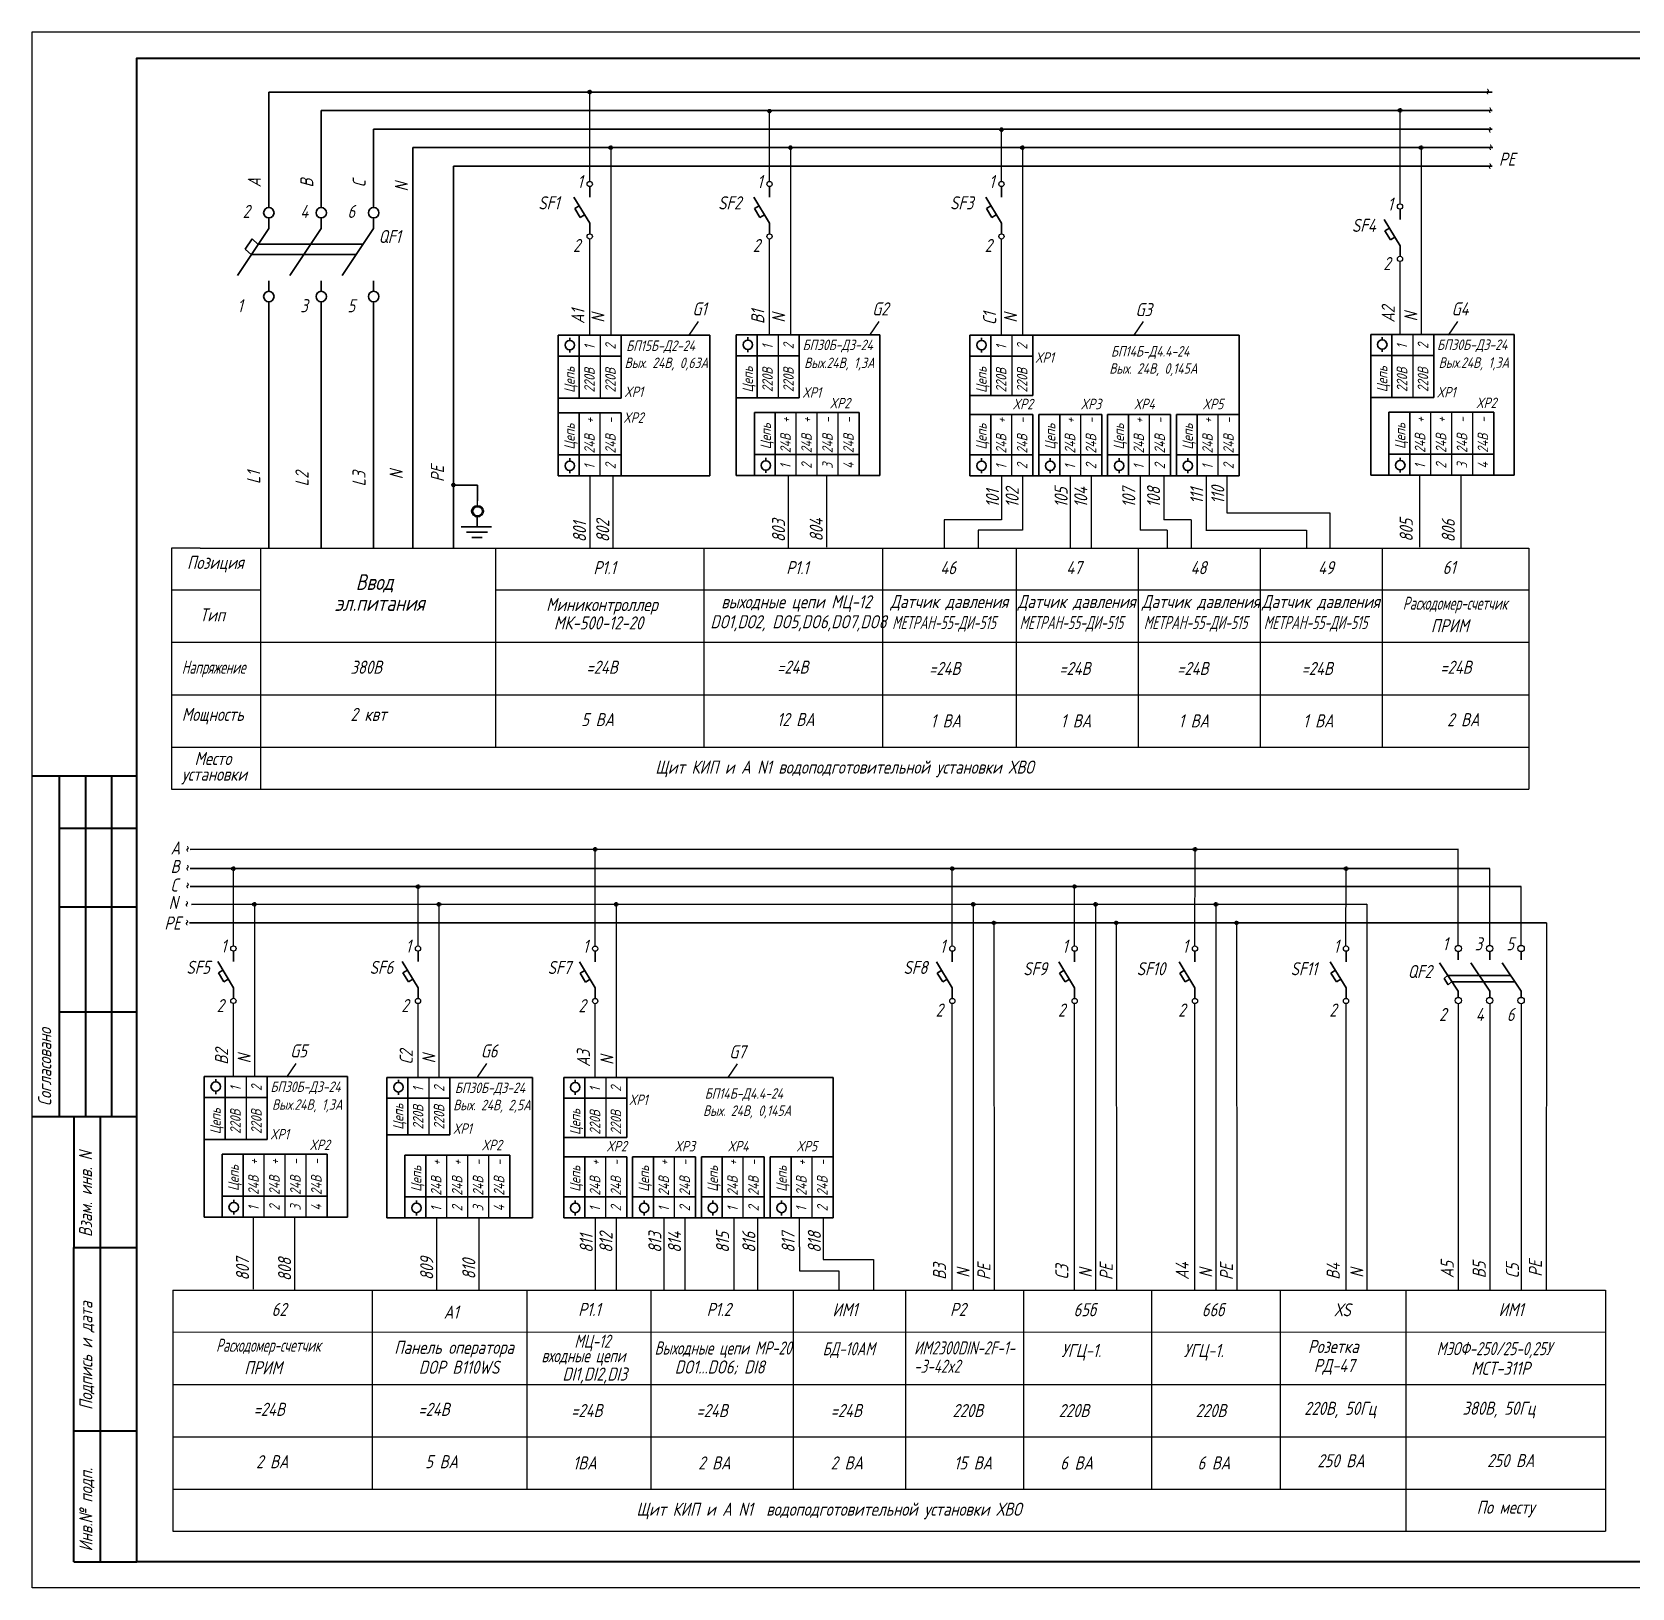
# Model space of a CAD drawing. Header units: millimetres. Extents: x 0 to 505, y 0 to 297.
# Drawn here: x 0 to 305.2, y 0 to 297 of the extents above; entities that cross this region are included whole.
import ezdxf

# ---------------------------------------------------------------- set-up
doc = ezdxf.new("R2010")
doc.units = ezdxf.units.MM
doc.layers.add('MAIN', color=7, linetype='Continuous', lineweight=50)
doc.styles.add('GOST тип А', font='GOST_A.TTF', dxfattribs={"oblique": 15})
doc.styles.get("Standard").update_dxf_attribs({"font": 'GOST_A.TTF', "oblique": 15, "height": 2.5})

msp = doc.modelspace()

# ---------------------------------------------------------------- linework, layer by layer
for p, q in [((0, 0), (0, 297)), ((0, 297), (504.72, 297)), ((106.39, 212.3), (106.39, 198.5)), ((110.8, 212.3), (110.8, 198.5)), ((144.23, 212.31), (144.23, 198.52)), ((151.56, 212.44), (151.56, 198.65)), ((264.72, 212.43), (264.72, 198.64)), ((272.61, 212.41), (272.61, 198.5)), ((42.15, 70.8), (42.15, 57.01)), ((50.04, 70.78), (50.04, 56.87)), ((77.19, 70.8), (77.19, 57)), ((85.21, 70.64), (85.21, 56.86)), ((504.72, 0), (0, 0))]:
    msp.add_line(p, q)
at = {"lineweight": 40}
msp.add_line((20, 5), (20, 292), dxfattribs=at)
at = {"linetype": 'Continuous'}
for p, q in [((106.39, 268.48), (106.39, 285.65)), ((140.7, 268.48), (140.7, 282)), ((260.98, 264.19), (260.98, 282)), ((184.94, 268.48), (184.95, 278.47)), ((110.39, 274.93), (110.39, 239.13)), ((144.7, 274.93), (144.7, 239.13)), ((188.94, 274.93), (188.94, 239.13)), ((265, 274.93), (265, 239.13)), ((106.39, 239.13), (106.39, 257.48)), ((140.7, 239.13), (140.7, 257.48)), ((184.94, 239.13), (184.94, 257.48)), ((260.98, 239.13), (260.98, 253.19)), ((107.44, 122.53), (107.44, 140.99)), ((221.86, 122.54), (221.87, 141)), ((38.41, 122.56), (38.41, 137.32)), ((175.57, 122.54), (175.57, 137.32)), ((250.67, 122.54), (250.68, 137.3)), ((73.63, 122.55), (73.63, 133.89)), ((198.91, 122.54), (198.91, 133.89)), ((42.41, 130.49), (42.41, 97.5)), ((77.63, 130.49), (77.63, 97.49)), ((111.44, 130.49), (111.44, 97.47)), ((179.57, 130.5), (179.57, 56.86)), ((202.91, 130.5), (202.91, 56.86)), ((225.86, 130.5), (225.86, 56.86)), ((254.68, 130.5), (254.68, 56.86)), ((183.52, 126.96), (183.54, 56.86)), ((206.86, 126.96), (206.88, 56.86)), ((229.81, 126.96), (229.83, 56.86)), ((288.92, 126.96), (288.89, 56.86)), ((38.41, 97.5), (38.41, 111.56)), ((73.63, 97.49), (73.63, 111.55)), ((107.44, 97.47), (107.44, 111.53)), ((175.57, 56.86), (175.57, 111.54)), ((198.91, 56.86), (198.91, 111.54)), ((221.86, 56.86), (221.86, 111.54)), ((250.68, 56.86), (250.68, 111.54))]:
    msp.add_line(p, q, dxfattribs=at)
at = {"lineweight": 30}
for p, q in [((106.39, 265.48), (106.39, 267.48)), ((140.7, 265.48), (140.7, 267.48)), ((184.94, 265.48), (184.94, 267.48)), ((106.39, 260.48), (103.39, 265.48)), ((104.37, 263.84), (103.52, 263.32)), ((103.52, 263.32), (104.55, 261.61)), ((140.7, 260.48), (137.7, 265.48)), ((138.69, 263.84), (137.83, 263.32)), ((137.83, 263.32), (138.86, 261.61)), ((184.94, 260.48), (181.94, 265.48)), ((182.93, 263.84), (182.07, 263.32)), ((182.07, 263.32), (183.1, 261.61)), ((260.98, 261.19), (260.98, 263.19)), ((104.55, 261.61), (105.4, 262.12)), ((106.39, 258.48), (106.39, 260.48)), ((138.86, 261.61), (139.71, 262.12)), ((140.7, 258.48), (140.7, 260.48)), ((183.1, 261.61), (183.96, 262.12)), ((184.94, 258.48), (184.94, 260.48)), ((260.98, 256.19), (257.98, 261.19)), ((258.96, 259.55), (258.11, 259.03)), ((258.11, 259.03), (259.14, 257.32)), ((259.14, 257.32), (259.99, 257.83)), ((260.98, 254.19), (260.98, 256.19)), ((102.58, 238.65), (102.58, 238.13)), ((136.56, 238.72), (136.56, 238.2)), ((181.14, 238.65), (181.14, 238.13)), ((257.6, 238.77), (257.6, 238.24)), ((102.58, 236.33), (102.58, 235.8)), ((136.56, 236.4), (136.56, 235.87)), ((181.14, 236.33), (181.14, 235.8)), ((257.6, 236.44), (257.6, 235.92)), ((102.58, 215.1), (102.58, 215.63)), ((139.99, 215.17), (139.99, 215.69)), ((181.14, 215.1), (181.14, 215.63)), ((194.26, 215.1), (194.26, 215.63)), ((207.38, 215.1), (207.38, 215.63)), ((220.5, 215.1), (220.5, 215.63)), ((261.04, 215.21), (261.04, 215.74)), ((102.58, 212.77), (102.58, 213.3)), ((139.99, 212.84), (139.99, 213.37)), ((181.14, 212.77), (181.14, 213.3)), ((194.26, 212.77), (194.26, 213.3)), ((207.38, 212.77), (207.38, 213.3)), ((220.5, 212.77), (220.5, 213.3)), ((261.04, 212.89), (261.04, 213.41)), ((38.41, 114.56), (35.41, 119.56)), ((38.41, 119.56), (38.41, 121.56)), ((73.63, 114.55), (70.63, 119.55)), ((73.63, 119.55), (73.63, 121.55)), ((107.44, 114.53), (104.44, 119.53)), ((107.44, 119.53), (107.44, 121.53)), ((175.57, 114.54), (172.57, 119.54)), ((175.57, 119.54), (175.57, 121.54)), ((198.91, 114.54), (195.91, 119.54)), ((198.91, 119.54), (198.91, 121.54)), ((221.86, 114.54), (218.86, 119.54)), ((221.86, 119.54), (221.86, 121.54)), ((250.68, 114.54), (247.68, 119.54)), ((250.68, 119.54), (250.68, 121.54)), ((36.4, 117.92), (35.54, 117.4)), ((35.54, 117.4), (36.57, 115.69)), ((36.57, 115.69), (37.43, 116.2)), ((71.62, 117.91), (70.76, 117.4)), ((70.76, 117.4), (71.79, 115.68)), ((71.79, 115.68), (72.65, 116.2)), ((105.43, 117.89), (104.57, 117.38)), ((104.57, 117.38), (105.6, 115.66)), ((105.6, 115.66), (106.46, 116.18)), ((173.55, 117.9), (172.7, 117.38)), ((172.7, 117.38), (173.73, 115.67)), ((173.73, 115.67), (174.58, 116.18)), ((196.89, 117.9), (196.04, 117.38)), ((196.04, 117.38), (197.07, 115.67)), ((197.07, 115.67), (197.92, 116.18)), ((219.85, 117.9), (218.99, 117.38)), ((218.99, 117.38), (220.02, 115.67)), ((220.02, 115.67), (220.88, 116.18)), ((248.66, 117.9), (247.81, 117.38)), ((247.81, 117.38), (248.84, 115.67)), ((248.84, 115.67), (249.69, 116.18)), ((38.41, 112.56), (38.41, 114.56)), ((73.63, 112.55), (73.63, 114.55)), ((107.44, 112.53), (107.44, 114.53)), ((175.57, 112.54), (175.57, 114.54)), ((198.91, 112.54), (198.91, 114.54)), ((221.86, 112.54), (221.86, 114.54)), ((250.68, 112.54), (250.68, 114.54)), ((35.03, 97.14), (35.03, 96.61)), ((35.03, 94.81), (35.03, 94.29)), ((69.89, 97), (69.89, 96.47)), ((69.89, 94.67), (69.89, 94.14)), ((103.63, 97), (103.63, 96.47)), ((103.63, 94.67), (103.63, 94.14)), ((38.47, 73.59), (38.47, 74.11)), ((73.33, 73.44), (73.33, 73.97)), ((103.63, 73.44), (103.63, 73.97)), ((116.76, 73.44), (116.76, 73.97)), ((129.88, 73.44), (129.88, 73.97)), ((143, 73.44), (143, 73.97)), ((38.47, 71.26), (38.47, 71.79)), ((73.33, 71.12), (73.33, 71.64)), ((103.63, 71.12), (103.63, 71.64)), ((116.76, 71.12), (116.76, 71.64)), ((129.88, 71.12), (129.88, 71.64)), ((143, 71.12), (143, 71.64))]:
    msp.add_line(p, q, dxfattribs=at)
at = {"linetype": 'Continuous', "lineweight": 30}
for p, q in [((100.39, 239.13), (100.39, 212.3)), ((129.32, 239.13), (100.39, 239.13)), ((129.32, 212.3), (129.32, 239.13)), ((134.36, 239.2), (134.36, 212.37)), ((161.71, 239.2), (134.36, 239.2)), ((161.71, 212.37), (161.71, 239.2)), ((178.94, 239.13), (178.94, 212.3)), ((230.31, 239.13), (178.94, 239.13)), ((230.31, 212.3), (230.31, 239.13)), ((255.41, 239.24), (255.41, 212.41)), ((282.75, 239.24), (255.41, 239.24)), ((282.75, 212.41), (282.75, 239.24)), ((100.39, 212.3), (129.32, 212.3)), ((134.36, 212.37), (161.71, 212.37)), ((178.94, 212.3), (230.31, 212.3)), ((255.41, 212.41), (282.75, 212.41)), ((32.84, 97.62), (32.84, 70.78)), ((60.19, 97.62), (32.84, 97.62)), ((60.19, 70.78), (60.19, 97.62)), ((67.7, 97.47), (67.7, 70.64)), ((95.46, 97.47), (67.7, 97.47)), ((95.46, 70.64), (95.46, 97.47)), ((101.44, 97.47), (101.44, 70.64)), ((152.81, 97.47), (101.44, 97.47)), ((152.81, 70.64), (152.81, 97.47)), ((32.84, 70.78), (60.19, 70.78)), ((67.7, 70.64), (95.46, 70.64)), ((101.44, 70.64), (152.81, 70.64))]:
    msp.add_line(p, q, dxfattribs=at)
at = {"lineweight": 30, "ltscale": 0.5}
for p, q in [((100.39, 239.13), (100.39, 227.13)), ((104.39, 239.13), (104.39, 227.13)), ((112.39, 239.13), (112.39, 227.13)), ((134.36, 239.2), (134.36, 227.2)), ((138.36, 239.2), (138.36, 227.2)), ((146.36, 239.2), (146.36, 227.2)), ((178.94, 239.13), (178.94, 227.64)), ((182.94, 239.13), (182.94, 227.64)), ((190.94, 239.13), (190.94, 227.64)), ((255.41, 239.24), (255.41, 227.24)), ((259.41, 239.24), (259.41, 227.24)), ((267.41, 239.24), (267.41, 227.24)), ((100.39, 235.13), (112.39, 235.13)), ((134.36, 235.2), (146.36, 235.2)), ((178.94, 235.13), (190.94, 235.13)), ((255.41, 235.24), (267.41, 235.24)), ((100.39, 227.13), (112.39, 227.13)), ((134.36, 227.2), (146.36, 227.2)), ((178.94, 227.64), (190.94, 227.64)), ((255.41, 227.24), (267.41, 227.24)), ((100.39, 212.3), (100.39, 224.3)), ((100.39, 224.3), (112.39, 224.3)), ((104.39, 212.3), (104.39, 224.3)), ((112.39, 212.3), (112.39, 224.3)), ((137.8, 212.37), (137.8, 224.37)), ((137.8, 224.37), (157.8, 224.37)), ((141.8, 212.37), (141.8, 224.37)), ((157.8, 212.37), (157.8, 224.37)), ((178.94, 212.3), (178.94, 223.96)), ((178.94, 223.96), (190.94, 223.96)), ((182.94, 212.3), (182.94, 223.96)), ((190.94, 212.3), (190.94, 223.96)), ((192.07, 212.3), (192.07, 223.96)), ((192.07, 223.96), (204.07, 223.96)), ((196.07, 212.3), (196.07, 223.96)), ((204.07, 212.3), (204.07, 223.96)), ((205.19, 212.3), (205.19, 223.96)), ((205.19, 223.96), (217.19, 223.96)), ((209.19, 212.3), (209.19, 223.96)), ((217.19, 212.3), (217.19, 223.96)), ((218.31, 212.3), (218.31, 223.96)), ((218.31, 223.96), (230.31, 223.96)), ((222.31, 212.3), (222.31, 223.96)), ((230.31, 212.3), (230.31, 223.96)), ((258.85, 212.41), (258.85, 224.41)), ((258.85, 224.41), (278.85, 224.41)), ((262.85, 212.41), (262.85, 224.41)), ((278.85, 212.41), (278.85, 224.41)), ((100.39, 216.3), (112.39, 216.3)), ((137.8, 216.37), (157.8, 216.37)), ((178.94, 216.3), (190.94, 216.3)), ((192.07, 216.3), (204.07, 216.3)), ((205.19, 216.3), (217.19, 216.3)), ((218.31, 216.3), (230.31, 216.3)), ((258.85, 216.41), (278.85, 216.41)), ((32.84, 97.62), (32.84, 85.62)), ((36.84, 97.62), (36.84, 85.62)), ((44.84, 97.62), (44.84, 85.62)), ((67.7, 97.47), (67.7, 86.47)), ((71.7, 97.47), (71.7, 86.47)), ((79.7, 97.47), (79.7, 86.47)), ((101.44, 97.47), (101.44, 85.98)), ((105.44, 97.47), (105.44, 85.98)), ((113.44, 97.47), (113.44, 85.98)), ((32.84, 93.62), (44.84, 93.62)), ((67.7, 93.47), (79.7, 93.47)), ((101.44, 93.47), (113.44, 93.47)), ((32.84, 85.62), (44.84, 85.62)), ((67.7, 86.47), (79.7, 86.47)), ((101.44, 85.98), (113.44, 85.98)), ((36.28, 70.78), (36.28, 82.78)), ((36.28, 82.78), (56.28, 82.78)), ((40.28, 70.78), (40.28, 82.78)), ((56.28, 70.78), (56.28, 82.78)), ((71.14, 70.64), (71.14, 82.64)), ((71.14, 82.64), (91.14, 82.64)), ((75.14, 70.64), (75.14, 82.64)), ((91.14, 70.64), (91.14, 82.64)), ((101.44, 70.64), (101.44, 82.3)), ((101.44, 82.3), (113.44, 82.3)), ((105.44, 70.64), (105.44, 82.3)), ((113.44, 70.64), (113.44, 82.3)), ((114.57, 70.64), (114.57, 82.3)), ((114.57, 82.3), (126.57, 82.3)), ((118.57, 70.64), (118.57, 82.3)), ((126.57, 70.64), (126.57, 82.3)), ((127.69, 70.64), (127.69, 82.3)), ((127.69, 82.3), (139.69, 82.3)), ((131.69, 70.64), (131.69, 82.3)), ((139.69, 70.64), (139.69, 82.3)), ((140.81, 70.64), (140.81, 82.3)), ((140.81, 82.3), (152.81, 82.3)), ((144.81, 70.64), (144.81, 82.3)), ((152.81, 70.64), (152.81, 82.3)), ((36.28, 74.78), (56.28, 74.78)), ((71.14, 74.64), (91.14, 74.64)), ((101.44, 74.64), (113.44, 74.64)), ((114.57, 74.64), (126.57, 74.64)), ((127.69, 74.64), (139.69, 74.64)), ((140.81, 74.64), (152.81, 74.64))]:
    msp.add_line(p, q, dxfattribs=at)
at = {"ltscale": 0.5}
for p, q in [((108.39, 239.13), (108.39, 227.13)), ((142.36, 239.2), (142.36, 227.2)), ((186.94, 239.13), (186.94, 227.64)), ((263.41, 239.24), (263.41, 227.24)), ((108.39, 212.3), (108.39, 224.3)), ((145.8, 212.37), (145.8, 224.37)), ((153.8, 212.37), (153.8, 224.37)), ((186.94, 212.3), (186.94, 223.96)), ((200.07, 212.3), (200.07, 223.96)), ((213.19, 212.3), (213.19, 223.96)), ((226.31, 212.3), (226.31, 223.96)), ((266.85, 212.41), (266.85, 224.41)), ((274.85, 212.41), (274.85, 224.41)), ((184.94, 212.3), (184.94, 203.91)), ((188.94, 212.3), (188.94, 201.91)), ((198.03, 212.3), (198.03, 198.5)), ((202.03, 212.3), (202.03, 198.5)), ((211.38, 212.3), (211.38, 201.91)), ((215.92, 212.3), (215.92, 203.91)), ((223.97, 212.3), (223.97, 201.91)), ((227.97, 212.3), (227.97, 205.22)), ((40.84, 97.62), (40.84, 85.62)), ((75.7, 97.47), (75.7, 86.47)), ((109.44, 97.47), (109.44, 85.98)), ((44.28, 70.78), (44.28, 82.78)), ((52.28, 70.78), (52.28, 82.78)), ((79.14, 70.64), (79.14, 82.64)), ((87.14, 70.64), (87.14, 82.64)), ((109.44, 70.64), (109.44, 82.3)), ((122.57, 70.64), (122.57, 82.3)), ((135.69, 70.64), (135.69, 82.3)), ((148.81, 70.64), (148.81, 82.3)), ((107.44, 70.64), (107.44, 56.86)), ((111.44, 70.64), (111.44, 56.86)), ((120.53, 70.64), (120.53, 56.85)), ((124.53, 70.64), (124.53, 56.85)), ((133.88, 70.64), (133.88, 65.14)), ((138.42, 70.64), (138.42, 67.51)), ((146.38, 70.64), (146.38, 65.14)), ((150.92, 70.64), (150.92, 67.51)), ((138.43, 67.51), (138.43, 56.86)), ((150.93, 67.51), (150.93, 62.72)), ((133.89, 65.14), (133.89, 56.86)), ((146.39, 65.14), (146.39, 60.52)), ((153.93, 56.86), (153.93, 56.86))]:
    msp.add_line(p, q, dxfattribs=at)
at = {"lineweight": -3, "ltscale": 0.5}
for p, q in [((149.8, 212.37), (149.8, 224.37)), ((270.85, 212.41), (270.85, 224.41)), ((48.28, 70.78), (48.28, 82.78)), ((83.14, 70.64), (83.14, 82.64))]:
    msp.add_line(p, q, dxfattribs=at)
at = {"color": 7, "linetype": 'Continuous', "lineweight": 30}
for p, q in [((87.64, 202.52), (81.89, 202.52)), ((86.89, 201.52), (82.89, 201.52)), ((84.89, 202.52), (87.64, 202.52)), ((84.89, 201.52), (86.89, 201.52)), ((83.89, 200.52), (85.89, 200.52)), ((84.89, 200.52), (83.89, 200.52))]:
    msp.add_line(p, q, dxfattribs=at)
at = {"lineweight": 50, "ltscale": 0.5}
for centre in [(106.39, 285.54), (140.7, 281.9), (260.98, 282.04), (184.95, 278.37), (110.39, 274.93), (144.7, 274.93), (188.94, 274.93), (264.99, 274.93), (80.4, 210.52), (107.44, 140.99), (221.87, 141), (38.41, 137.3), (175.57, 137.32), (250.68, 137.3), (73.63, 133.88), (198.91, 133.89), (42.41, 130.49), (77.63, 130.49), (111.44, 130.49), (179.57, 130.5), (202.91, 130.5), (225.86, 130.5), (183.52, 126.96), (206.86, 126.96), (229.81, 126.96)]:
    msp.add_circle(centre, 0.208, dxfattribs=at)
for centre in [(106.39, 267.98), (140.7, 267.98), (184.94, 267.98), (260.98, 263.69), (106.39, 257.98), (140.7, 257.98), (184.94, 257.98), (260.98, 253.69), (38.41, 122.06), (73.63, 122.05), (107.44, 122.03), (175.57, 122.04), (198.91, 122.04), (221.86, 122.04), (250.68, 122.04), (38.41, 112.06), (73.63, 112.05), (107.44, 112.03), (175.57, 112.04), (198.91, 112.04), (221.86, 112.04), (250.68, 112.04)]:
    msp.add_circle(centre, 0.5)
at = {"linetype": 'Continuous', "lineweight": 30}
for centre in [(102.58, 237.23), (136.56, 237.3), (181.14, 237.23), (257.6, 237.34), (102.58, 214.2), (139.99, 214.27), (181.14, 214.2), (194.26, 214.2), (207.38, 214.2), (220.5, 214.2), (261.04, 214.31), (35.03, 95.71), (69.89, 95.57), (103.63, 95.57), (38.47, 72.69), (73.33, 72.54), (103.63, 72.54), (116.76, 72.54), (129.88, 72.54), (143, 72.54)]:
    msp.add_circle(centre, 0.9, dxfattribs=at)
at = {"layer": 'MAIN', "color": 7, "linetype": 'Continuous', "lineweight": -3}
for p, q in [((0, 297), (478.97, 297)), ((127.08, 241.73), (125.29, 239.12)), ((161.55, 241.73), (159.77, 239.12)), ((212, 241.73), (210.21, 239.12)), ((271.92, 241.73), (270.14, 239.12)), ((227.97, 205.22), (247.61, 205.22)), ((247.61, 205.22), (247.61, 198.49)), ((184.94, 203.91), (174, 203.91)), ((174, 203.91), (174, 198.48)), ((188.94, 201.91), (180.52, 201.91)), ((180.52, 201.91), (180.52, 198.48)), ((216.59, 201.91), (211.38, 201.91)), ((221.16, 203.91), (215.92, 203.91)), ((216.59, 201.91), (216.59, 198.5)), ((221.16, 203.91), (221.16, 198.5)), ((223.96, 201.91), (243.17, 201.91)), ((243.17, 201.91), (243.17, 198.51)), ((26.57, 198.5), (26.57, 152.5)), ((32.07, 198.5), (26.57, 198.5)), ((32.07, 198.5), (285.55, 198.5)), ((43.56, 198.5), (43.56, 152.5)), ((88.44, 198.5), (88.44, 160.5)), ((88.44, 198.5), (88.44, 160.5)), ((128.18, 198.5), (128.18, 160.5)), ((162.25, 198.5), (162.25, 160.5)), ((187.73, 198.5), (187.73, 160.5)), ((211.01, 198.5), (211.01, 160.41)), ((234.29, 198.5), (234.29, 160.39)), ((257.57, 198.5), (257.57, 160.5)), ((257.57, 198.5), (257.57, 160.5)), ((257.57, 198.5), (257.57, 160.5)), ((257.57, 198.5), (257.57, 160.5)), ((257.57, 198.5), (257.57, 160.5)), ((257.57, 198.5), (257.57, 162.1)), ((285.55, 198.5), (285.55, 152.5)), ((285.55, 198.5), (285.55, 160.5)), ((26.57, 190.5), (43.56, 190.5)), ((88.44, 190.5), (285.55, 190.5)), ((285.55, 180.47), (26.57, 180.47)), ((26.57, 170.5), (285.55, 170.5)), ((26.57, 160.5), (285.55, 160.5)), ((26.57, 152.5), (285.55, 152.5)), ((272.09, 122.66), (272.09, 141)), ((278.09, 122.66), (278.09, 137.32)), ((284.09, 122.66), (284.09, 133.89)), ((272.09, 111.53), (272.09, 56.85)), ((278.09, 111.53), (278.09, 56.85)), ((284.09, 111.53), (284.09, 56.85)), ((50.35, 100.1), (48.56, 97.49)), ((86.71, 100.09), (84.93, 97.49)), ((134.5, 100.07), (132.71, 97.47)), ((138.42, 67.51), (138.43, 67.51)), ((150.92, 67.51), (150.93, 67.51)), ((133.88, 65.14), (133.89, 65.14)), ((146.38, 65.14), (146.39, 65.14)), ((150.93, 62.72), (160.55, 62.72)), ((160.55, 62.72), (160.55, 56.86)), ((146.39, 60.52), (153.92, 60.52)), ((153.92, 60.52), (153.93, 56.86)), ((26.88, 56.87), (300.19, 56.85)), ((26.88, 56.87), (26.88, 18.87)), ((26.88, 56.87), (26.88, 18.87)), ((26.88, 56.87), (26.88, 18.87)), ((26.88, 56.87), (26.88, 20.47)), ((64.91, 56.87), (64.91, 18.87)), ((94.42, 56.85), (94.42, 18.85)), ((118.07, 56.86), (118.07, 18.85)), ((145.18, 56.86), (145.18, 18.85)), ((166.65, 56.87), (166.65, 18.86)), ((166.65, 56.86), (166.65, 18.86)), ((189.15, 56.87), (189.15, 18.86)), ((213.55, 56.86), (213.55, 18.86)), ((238.14, 56.86), (238.14, 18.86)), ((262.1, 56.86), (262.1, 10.86)), ((262.1, 56.86), (262.1, 18.86)), ((262.1, 56.86), (262.1, 18.86)), ((262.1, 56.86), (262.1, 18.86)), ((262.1, 56.85), (262.1, 18.85)), ((262.1, 56.85), (262.1, 18.85)), ((262.1, 56.85), (262.1, 18.85)), ((300.19, 56.86), (300.19, 10.86)), ((300.19, 56.86), (300.19, 10.86)), ((26.88, 48.87), (300.19, 48.85)), ((26.88, 38.87), (300.19, 38.85)), ((26.88, 28.87), (300.19, 28.85)), ((26.88, 20.47), (26.88, 10.87)), ((26.88, 18.87), (300.19, 18.85)), ((26.88, 10.87), (300.19, 10.86))]:
    msp.add_line(p, q, dxfattribs=at)
at = {"layer": 'MAIN', "color": 7, "linetype": 'Continuous', "lineweight": 30}
for p, q in [((45.17, 285.54), (278.59, 285.54)), ((45.17, 263.5), (45.17, 285.54)), ((55.17, 282), (278.59, 282)), ((55.17, 263.5), (55.17, 282)), ((65.17, 263.5), (65.17, 278.47)), ((65.17, 278.47), (278.59, 278.47)), ((72.67, 198.5), (72.67, 274.93)), ((72.67, 274.93), (278.67, 274.93)), ((80.4, 271.39), (278.59, 271.4)), ((80.4, 198.56), (80.4, 271.39)), ((45.17, 259.5), (39.17, 250.5)), ((45.17, 261.5), (45.17, 260.5)), ((45.17, 259.5), (45.17, 261.5)), ((55.17, 259.5), (49.17, 250.5)), ((55.17, 261.5), (55.17, 260.5)), ((55.17, 259.5), (55.17, 261.5)), ((65.17, 259.5), (59.17, 250.5)), ((65.17, 259.5), (65.17, 261.5)), ((65.17, 261.5), (65.17, 260.5)), ((41.96, 257.49), (40.66, 255.54)), ((43.15, 256.43), (41.96, 257.49)), ((43.17, 256.5), (63.17, 256.5)), ((41.84, 254.47), (40.66, 255.54)), ((41.81, 254.5), (61.81, 254.5)), ((45.17, 247.5), (45.17, 249.5)), ((55.17, 247.5), (55.17, 249.5)), ((65.17, 247.5), (65.17, 249.5)), ((84.89, 202.54), (84.89, 204.52)), ((30.17, 140.99), (272.09, 141)), ((30.17, 137.32), (278.09, 137.32)), ((30.17, 133.88), (284.09, 133.89)), ((30.4, 130.49), (254.68, 130.5)), ((30.05, 126.96), (288.92, 126.96)), ((272.09, 113.93), (268.49, 119.33)), ((272.09, 121.46), (272.09, 119.93)), ((278.09, 113.93), (274.49, 119.33)), ((278.09, 121.46), (278.09, 119.93)), ((284.09, 113.93), (280.49, 119.33)), ((284.09, 121.46), (284.09, 119.93)), ((270.09, 116.95), (269.38, 116.31)), ((270.16, 115.14), (269.38, 116.31)), ((270.09, 116.93), (282.09, 116.93)), ((270.88, 115.77), (270.16, 115.14)), ((270.89, 115.73), (282.89, 115.73)), ((272.09, 113.93), (272.09, 112.73)), ((272.09, 112.73), (272.09, 113.33)), ((278.09, 113.93), (278.09, 112.73)), ((278.09, 112.73), (278.09, 113.33)), ((284.09, 113.93), (284.09, 112.73)), ((284.09, 112.73), (284.09, 113.33))]:
    msp.add_line(p, q, dxfattribs=at)
at = {"layer": 'MAIN', "color": 7, "linetype": 'Continuous', "lineweight": -2}
for p, q in [((84.99, 210.52), (80.4, 210.52)), ((80.4, 210.52), (84.99, 210.52)), ((84.99, 206.52), (84.99, 210.52)), ((84.99, 210.52), (84.99, 207.52))]:
    msp.add_line(p, q, dxfattribs=at)
at = {"layer": 'MAIN', "color": 7, "linetype": 'Continuous', "lineweight": 40}
for p, q in [((-0.01, 155), (19.99, 155)), ((5.18, 155), (5.18, 90)), ((10.18, 155), (10.18, 90)), ((15.18, 155), (15.18, 90)), ((5.18, 145), (19.99, 145)), ((5.18, 130), (19.99, 130)), ((5.18, 110), (19.99, 110)), ((-0.01, 90), (19.99, 90)), ((7.99, 89.98), (7.99, 64.98)), ((12.99, 89.98), (12.99, 4.98)), ((7.99, 64.98), (19.99, 64.98)), ((7.99, 4.98), (7.99, 64.98)), ((7.99, 29.98), (19.99, 29.98)), ((7.99, 4.98), (19.99, 4.98))]:
    msp.add_line(p, q, dxfattribs=at)
msp.add_lwpolyline([(20, 5), (20, 292), (499.72, 292), (499.72, 5)], close=True, dxfattribs=at)
at = {"layer": 'MAIN', "color": 7, "linetype": 'Continuous', "lineweight": 30}
for points in [[(45.17, 198.5), (45.17, 245.5)], [(55.17, 198.5), (55.17, 245.5)], [(65.17, 198.5), (65.17, 245.5)]]:
    msp.add_lwpolyline(points, dxfattribs=at)
for centre in [(45.17, 262.5), (55.17, 262.5), (65.17, 262.5), (45.17, 246.5), (55.17, 246.5), (65.17, 246.5)]:
    msp.add_circle(centre, 1, dxfattribs=at)
at = {"layer": 'MAIN', "color": 7, "linetype": 'Continuous', "lineweight": 50}
msp.add_circle((84.99, 205.52), 1, dxfattribs=at)
at = {"layer": 'MAIN', "color": 7, "linetype": 'Continuous', "lineweight": -3}
for centre in [(272.09, 122.06), (278.09, 122.06), (284.09, 122.06), (272.09, 112.13), (278.09, 112.13), (284.09, 112.13)]:
    msp.add_circle(centre, 0.6, dxfattribs=at)

# ---------------------------------------------------------------- texts
at = {"color": 7, "linetype": 'Continuous', "oblique": 15}
for s, p in [('А1', (105.39, 241.27)), ('В1', (139.7, 241.27)), ('А2', (259.98, 241.51)), ('N', (109.23, 241.5)), ('N', (143.7, 241.5)), ('С1', (183.94, 241.12)), ('N', (187.94, 241.5)), ('N', (264.3, 241.75)), ('В2', (37.41, 99.88)), ('N', (41.73, 100.12)), ('C2', (72.63, 99.88)), ('N', (76.96, 100.12)), ('А3', (106.44, 99.46)), ('N', (110.92, 99.85)), ('В3', (174.38, 58.83)), ('N', (178.88, 59.21)), ('РЕ', (182.84, 58.76)), ('C3', (197.72, 58.83)), ('N', (202.22, 59.21)), ('РЕ', (206.18, 58.76)), ('А4', (220.67, 58.83)), ('N', (225.17, 59.21)), ('РЕ', (229.13, 58.76)), ('В4', (249.49, 58.83)), ('N', (253.99, 59.21)), ('А5', (271.25, 59.12)), ('В5', (277.34, 59.12)), ('С5', (283.68, 59.12)), ('РЕ', (288.07, 59.4))]:
    msp.add_text(s, height=2.5, rotation=90, dxfattribs=at).set_placement(p)
for s, p in [('БП15Б-Д2-24', (113.36, 236.12)), ('БП30Б-Д3-24', (268.05, 236.31)), ('XP1', (191.35, 233.85)), ('БП14Б-Д4.4-24', (205.84, 235.05)), ('XP1', (112.98, 227.33)), ('XP1', (267.98, 227.24)), ('XP2', (187.07, 224.99)), ('XP3', (200.05, 224.99)), ('XP4', (210.19, 224.99)), ('XP5', (223.31, 224.99)), ('XP2', (275.48, 225.21)), ('XP2', (112.78, 222.39)), ('БП30Б-Д3-24', (45.48, 94.68)), ('БП30Б-Д3-24', (80.67, 94.47)), ('БП14Б-Д4.4-24', (128.34, 93.39)), ('XP1', (113.85, 92.19)), ('XP1', (80.29, 86.68)), ('XP1', (45.41, 85.62)), ('XP2', (52.92, 83.58)), ('XP2', (85.76, 83.55)), ('XP2', (109.57, 83.33)), ('XP3', (122.55, 83.33)), ('XP4', (132.69, 83.33)), ('XP5', (145.81, 83.33))]:
    msp.add_text(s, height=2, dxfattribs=at).set_placement(p)
at = {"color": 7, "linetype": 'Continuous', "style": 'GOST тип А', "oblique": 15}
for s, p in [('БП30Б-Д3-24', (147.01, 236.27)), ('XP1', (146.94, 227.2)), ('XP2', (152.17, 225.16))]:
    msp.add_text(s, height=2, dxfattribs=at).set_placement(p)
at = {"linetype": 'Continuous', "oblique": 15}
for s, p in [('1', (107.34, 236.39)), ('2', (111.34, 236.39)), ('1', (185.89, 236.39)), ('2', (189.89, 236.39)), ('1', (262.36, 236.51)), ('2', (266.36, 236.51)), ('Цепь', (103.54, 228.12)), ('220В', (107.34, 228.19)), ('220В', (111.34, 228.19)), ('Цепь', (182.1, 228.12)), ('220В', (185.89, 228.19)), ('220В', (189.89, 228.19)), ('Цепь', (258.57, 228.24)), ('220В', (262.36, 228.3)), ('220В', (266.36, 228.3)), ('24В  +', (107.34, 216.54)), ('24В  -', (111.34, 216.54)), ('24В  +', (185.89, 216.54)), ('24В  -', (189.89, 216.54)), ('24В  +', (199.02, 216.54)), ('24В  -', (203.02, 216.54)), ('24В  +', (212.14, 216.54)), ('24В  -', (216.14, 216.54)), ('24В  +', (225.26, 216.54)), ('24В  -', (229.26, 216.54)), ('24В  +', (265.8, 216.66)), ('24В  +', (269.8, 216.66)), ('24В  -', (273.8, 216.66)), ('24В  -', (277.8, 216.66)), ('Цепь', (103.54, 217.29)), ('Цепь', (182.1, 217.29)), ('Цепь', (195.22, 217.29)), ('Цепь', (208.34, 217.29)), ('Цепь', (221.47, 217.29)), ('Цепь', (262, 217.4)), ('1', (107.34, 213.56)), ('2', (111.34, 213.56)), ('1', (185.89, 213.56)), ('2', (189.89, 213.56)), ('1', (199.02, 213.56)), ('2', (203.02, 213.56)), ('1', (212.14, 213.56)), ('2', (216.14, 213.56)), ('1', (225.26, 213.56)), ('2', (229.26, 213.56)), ('1', (265.8, 213.67)), ('2', (269.8, 213.67)), ('3', (273.8, 213.67)), ('4', (277.8, 213.67)), ('1', (39.79, 94.88)), ('2', (43.79, 94.88)), ('1', (74.65, 94.73)), ('2', (78.65, 94.73)), ('1', (108.39, 94.73)), ('2', (112.39, 94.73)), ('Цепь', (36, 86.61)), ('Цепь', (70.86, 87.47)), ('220В', (74.65, 87.53)), ('220В', (78.65, 87.53)), ('220В', (39.79, 86.67)), ('220В', (43.79, 86.67)), ('Цепь', (104.6, 86.47)), ('220В', (108.39, 86.53)), ('220В', (112.39, 86.53)), ('Цепь', (39.43, 75.78)), ('24В  +', (43.23, 75.03)), ('24В  +', (47.23, 75.03)), ('24В  -', (51.23, 75.03)), ('24В  -', (55.23, 75.03)), ('Цепь', (74.29, 75.63)), ('24В  +', (78.09, 74.89)), ('24В  +', (82.09, 74.89)), ('24В  -', (86.09, 74.89)), ('24В  -', (90.09, 74.89)), ('Цепь', (104.6, 75.63)), ('24В  +', (108.39, 74.89)), ('24В  -', (112.39, 74.89)), ('Цепь', (117.72, 75.63)), ('24В  +', (121.51, 74.89)), ('24В  -', (125.51, 74.89)), ('Цепь', (130.84, 75.63)), ('24В  +', (134.64, 74.89)), ('24В  -', (138.64, 74.89)), ('Цепь', (143.97, 75.63)), ('24В  +', (147.76, 74.89)), ('24В  -', (151.76, 74.89)), ('2', (47.23, 72.04)), ('3', (51.23, 72.04)), ('4', (55.23, 72.04)), ('2', (82.09, 71.9)), ('3', (86.09, 71.9)), ('2', (112.39, 71.9)), ('2', (125.51, 71.9)), ('2', (138.64, 71.9)), ('2', (151.76, 71.9)), ('1', (43.23, 72.04)), ('1', (78.09, 71.9)), ('4', (90.09, 71.9)), ('1', (108.39, 71.9)), ('1', (121.51, 71.9)), ('1', (134.64, 71.9)), ('1', (147.76, 71.9))]:
    msp.add_text(s, height=2, rotation=90, dxfattribs=at).set_placement(p)
at = {"linetype": 'Continuous', "style": 'GOST тип А', "oblique": 15}
for s, p in [('1', (141.31, 236.46)), ('2', (145.31, 236.46)), ('Цепь', (137.52, 228.19)), ('220В', (141.31, 228.26)), ('220В', (145.31, 228.26)), ('24В  +', (144.75, 216.61)), ('24В  +', (148.75, 216.61)), ('24В  -', (152.75, 216.61)), ('24В  -', (156.75, 216.61)), ('Цепь', (140.96, 217.36)), ('1', (144.75, 213.63)), ('2', (148.75, 213.63)), ('3', (152.75, 213.63)), ('4', (156.75, 213.63))]:
    msp.add_text(s, height=2, rotation=90, dxfattribs=at).set_placement(p)
at = {"layer": 'MAIN', "color": 7, "linetype": 'Continuous', "lineweight": -3, "oblique": 15}
for s, p in [('~', (279.03, 284.58)), ('~', (279.47, 281.02)), ('~', (279.47, 277.29)), ('~', (279.56, 273.96)), ('~', (279.47, 270.35)), ('110', (227.46, 206.91)), ('101', (184.49, 206.23)), ('102', (188.24, 206.23)), ('105', (197.57, 206.23)), ('104', (201.32, 206.23)), ('107', (210.48, 206.23)), ('108', (215.22, 206.23)), ('111', (223.44, 206.91)), ('805', (263.42, 199.7)), ('805', (263.42, 199.7)), ('801', (105.7, 199.6)), ('802', (110.12, 199.6)), ('803', (143.66, 199.62)), ('804', (150.87, 199.75)), ('806', (271.45, 199.58)), ('806', (271.45, 199.58)), ('~', (30.99, 140.02)), ('~', (30.99, 136.44)), ('~', (30.99, 133.06)), ('~', (30.85, 129.54)), ('~', (30.87, 125.96)), ('Согласовано', (3.66, 92)), ('Взам. инв. N', (11.46, 66.98)), ('811', (106.99, 63.96)), ('812', (110.74, 63.96)), ('813', (120.07, 63.96)), ('814', (123.82, 63.96)), ('815', (132.99, 63.96)), ('816', (138, 63.96)), ('817', (145.49, 63.96)), ('818', (150.5, 63.96)), ('807', (41.4, 58.69)), ('808', (49.43, 58.57)), ('809', (76.54, 58.76)), ('810', (84.57, 58.9)), ('Подпись и дата', (11.51, 33.98)), ('Инв.№ подп.', (11.51, 6.98))]:
    msp.add_text(s, height=2.5, rotation=90, dxfattribs=at).set_placement(p)
at = {"layer": 'MAIN', "color": 7, "linetype": 'Continuous', "lineweight": 50, "oblique": 15}
for s, p in [('РЕ', (279.85, 271.48)), ('выходные цепи МЦ-12', (131.49, 187)), ('DO1,DО2, DO5,DO6,DO7,DO8', (129.41, 183.18)), ('А', (26.43, 140)), ('В', (26.43, 136.47)), ('С', (26.43, 132.93)), ('N', (26.06, 129.6)), ('PE', (25.25, 125.67))]:
    msp.add_text(s, height=2.5, dxfattribs=at).set_placement(p)
at = {"layer": 'MAIN', "color": 7, "linetype": 'Continuous', "lineweight": 30, "oblique": 15}
for s, p in [('A', (43.66, 267.32)), ('B', (53.66, 267.32)), ('C', (63.66, 267.32)), ('L1', (43.52, 210.72)), ('L2', (52.74, 210.27)), ('L3', (63.62, 210.27))]:
    msp.add_text(s, height=2.5, rotation=90, dxfattribs=at).set_placement(p)
at = {"layer": 'MAIN', "color": 7, "linetype": 'Continuous', "lineweight": 50, "style": 'GOST тип А', "oblique": 15}
msp.add_text('N', height=2.5, rotation=90, dxfattribs=at).set_placement((71.71, 266.55))
at = {"layer": 'MAIN', "color": 7, "linetype": 'Continuous', "lineweight": -3, "oblique": 15}
for s, height, p in [('1', 2.5, (104.02, 267.19)), ('1', 2.5, (138.33, 267.19)), ('1', 2.5, (182.58, 267.19)), ('SF1', 2.5, (96.57, 263.14)), ('SF2', 2.5, (130.88, 263.14)), ('SF3', 2.5, (175.13, 263.14)), ('1', 2.5, (258.61, 262.9)), ('SF4', 2.5, (251.8, 258.84)), ('2', 2.5, (103.2, 255)), ('2', 2.5, (137.51, 255)), ('2', 2.5, (181.75, 255)), ('2', 2.5, (257.79, 251.55)), ('G1', 2.5, (125.98, 242.9)), ('G2', 2.5, (160.29, 242.9)), ('G3', 2.5, (210.51, 242.76)), ('G4', 2.5, (270.82, 242.9)), ('Вых. 24В, 0,63А', 2, (113.05, 232.85)), ('Вых. 24В, 0,145А', 2, (205.52, 231.77)), ('Вых.24В, 1,3А', 2, (268.36, 232.89)), ('Позиция', 2.5, (29.57, 194.5)), ('49', 2.5, (245.34, 193.5)), ('61', 2.5, (269.12, 193.55)), ('Ввод', 3, (61.75, 190.5)), ('Датчик давления', 2.5, (163.76, 187.03)), ('Датчик давления', 2.5, (188.06, 187.03)), ('Датчик давления', 2.5, (211.76, 187.03)), ('Датчик давления', 2.5, (234.66, 187.03)), ('Тип', 2.5, (32, 184.5)), ('эл.питания', 3, (57.75, 186.5)), ('ПРИМ', 2.5, (266.88, 182.42)), ('380В', 2.5, (60.75, 174.5)), ('=24В', 2.5, (142.15, 174.52)), ('=24В', 2.5, (171.15, 174.26)), ('=24В', 2.5, (195.98, 174.26)), ('=24В', 2.5, (218.47, 174.26)), ('=24В', 2.5, (242.2, 174.26)), ('=24В', 2.5, (268.68, 174.49)), ('Мощность', 2.5, (28.57, 165.5)), ('2 квт', 2.5, (60.75, 165.5)), ('12 ВА', 2.5, (142.12, 164.52)), ('1 ВА', 2.5, (171.43, 164.26)), ('1 ВА', 2.5, (196.26, 164.26)), ('1 ВА', 2.5, (218.75, 164.26)), ('1 ВА', 2.5, (242.49, 164.26)), ('2 ВА', 2.5, (269.97, 164.49)), ('Место', 2.5, (31, 157.07)), ('установки', 2.5, (28.57, 154.08)), ('Щит КИП и А N1 водоподготовительной установки ХВО  ', 2.5, (118.9, 155.43)), ('1', 2.5, (36.04, 121.27)), ('1', 2.5, (71.27, 121.26)), ('1', 2.5, (105.08, 121.24)), ('1', 2.5, (173.2, 121.25)), ('1', 2.5, (196.54, 121.25)), ('1', 2.5, (219.49, 121.25)), ('1', 2.5, (248.31, 121.25)), ('SF5', 2.5, (29.43, 117.22)), ('SF6', 2.5, (64.39, 117.21)), ('SF7', 2.5, (98.35, 117.19)), ('SF8', 2.5, (166.25, 117.2)), ('SF9', 2.5, (189.09, 116.95)), ('SF10', 2.5, (210.74, 116.95)), ('SF11', 2.5, (240.11, 116.95)), ('2', 2.5, (35.22, 109.92)), ('2', 2.5, (70.44, 109.92)), ('2', 2.5, (104.25, 109.9)), ('2', 2.5, (172.38, 109.06)), ('2', 2.5, (195.72, 109.06)), ('2', 2.5, (218.67, 109.06)), ('2', 2.5, (247.49, 109.06)), ('G5', 2.5, (49.25, 101.27)), ('G6', 2.5, (85.61, 101.26)), ('G7', 2.5, (133.01, 101.1)), ('Вых.24В, 1,3А', 2, (45.79, 91.27)), ('Вых. 24В, 2,5А', 2, (80.36, 91.19)), ('Вых. 24В, 0,145А', 2, (128.02, 90.11)), ('62', 2.5, (45.71, 51.92)), ('А1', 2.5, (78.54, 51.41)), ('Р1.1', 2.5, (104.19, 51.92)), ('Р1.2', 2.5, (128.7, 51.92)), ('ИМ1', 2.5, (152.71, 51.87)), ('Р2', 2.5, (175.13, 51.92)), ('65б', 2.5, (198.7, 51.86)), ('66б', 2.5, (223.17, 51.86)), ('ХS', 2.5, (248.45, 51.85)), ('ИМ1', 2.5, (279.79, 51.88)), ('Панель оператора', 2.5, (69.1, 44.68)), ('Розетка', 2.5, (243.43, 44.85)), ('ПРИМ', 2.5, (40.48, 40.79)), ('DOP B110WS', 2.5, (73.78, 40.88)), ('DO1...DO6; DI8', 2.5, (122.62, 40.93)), ('РД-47', 2.5, (244.54, 41.22)), ('МСТ-311Р', 2.5, (274.56, 40.68)), ('DI1,DI2,DI3', 2.5, (101.19, 39.58)), ('=24В', 2.5, (42.27, 32.86)), ('=24В', 2.5, (73.71, 32.86)), ('=24В', 2.5, (102.86, 32.62)), ('=24В', 2.5, (126.76, 32.62)), ('=24В', 2.5, (152.36, 32.62)), ('220В', 2.5, (175.61, 32.62)), ('220В', 2.5, (195.86, 32.61)), ('220В', 2.5, (195.86, 32.62)), ('220В', 2.5, (222.01, 32.62)), ('220В, 50Гц', 2.5, (242.71, 33.04)), ('380В, 50Гц', 2.5, (272.89, 33.07)), ('2 ВА', 2.5, (42.74, 22.86)), ('5 ВА', 2.5, (75, 22.86)), ('1ВА', 2.5, (103.19, 22.62)), ('2 ВА', 2.5, (127.09, 22.62)), ('2 ВА', 2.5, (152.35, 22.62)), ('15 ВА', 2.5, (175.9, 22.62)), ('6 ВА', 2.5, (196.15, 22.61)), ('6 ВА', 2.5, (196.15, 22.62)), ('6 ВА', 2.5, (222.34, 22.62)), ('250 ВА', 2.5, (245.21, 23.04)), ('250 ВА', 2.5, (277.61, 23.07)), ('Щит КИП и А N1  водоподготовительной установки ХВО  ', 2.5, (115.3, 13.78)), ('По месту', 2.5, (275.61, 14.17))]:
    msp.add_text(s, height=height, dxfattribs=at).set_placement(p)
at = {"layer": 'MAIN', "color": 7, "linetype": 'Continuous', "lineweight": 30, "oblique": 15}
for s, p in [('2', (40.17, 261.5)), ('4', (51.17, 261.5)), ('6', (60.17, 261.5)), ('QF1', (66.11, 256.71)), ('1', (39.17, 243.5)), ('3', (51.17, 243.5)), ('5', (60.17, 243.5)), ('1', (269.1, 121.71)), ('3', (275.25, 121.71)), ('5', (281.27, 121.71)), ('QF2', (262.46, 116.42)), ('2', (268.44, 108.22)), ('4', (275.43, 108.22)), ('6', (281.36, 108.22))]:
    msp.add_text(s, height=2.5, dxfattribs=at).set_placement(p)
at = {"layer": 'MAIN', "color": 7, "linetype": 'Continuous', "lineweight": -3, "style": 'GOST тип А', "oblique": 15}
for s, height, p in [('Вых.24В, 1,3А', 2, (147.31, 232.85)), ('Р1.1', 2.5, (107.09, 193.5)), ('Р1.1', 2.5, (143.87, 193.5)), ('46', 2.5, (173.28, 193.5)), ('47', 2.5, (197.32, 193.5)), ('48', 2.5, (221.02, 193.5)), ('=24В', 2.5, (105.77, 174.5)), ('5 ВА', 2.5, (104.77, 164.5)), ('УГЦ-1.', 2.5, (196.38, 44.08)), ('УГЦ-1.', 2.5, (219.73, 44.08))]:
    msp.add_text(s, height=height, dxfattribs=at).set_placement(p)
at = {"layer": 'MAIN', "color": 7, "linetype": 'Continuous', "lineweight": 50, "oblique": 15}
for s, p in [('N', (70.73, 211.62)), ('PE', (78.59, 211.11))]:
    msp.add_text(s, height=2.5, rotation=90, dxfattribs=at).set_placement(p)
at = {"layer": 'MAIN', "color": 7, "linetype": 'Continuous', "lineweight": 50, "style": 'GOST тип А', "oblique": 15}
for s, p in [('Миниконтроллер ', (98.08, 186.46)), ('МК-500-12-20', (99.57, 182.96))]:
    msp.add_text(s, height=2.5, dxfattribs=at).set_placement(p)
at = {"layer": 'MAIN', "color": 7, "linetype": 'Continuous', "lineweight": -3, "oblique": 15}
for s, width, p in [('Расходомер-счетчик', 0.8, (261.51, 186.71)), ('МЕТРАН-55-ДИ-515', 0.8, (164.1, 183.03)), ('МЕТРАН-55-ДИ-515', 0.8, (188.4, 183.03)), ('МЕТРАН-55-ДИ-515', 0.8, (212.1, 183.03)), ('МЕТРАН-55-ДИ-515', 0.8, (235, 183.03)), ('Напряжение', 0.8, (28.57, 174.5)), ('Расходомер-счетчик', 0.8, (35.11, 45.08)), ('МЦ-12', 0.9, (103.46, 45.85)), ('Выходные цепи МР-20', 0.9, (118.77, 44.56)), ('БД-10АМ', 0.9, (150.83, 44.41)), ('МЭОФ-250/25-0,25У', 0.9, (267.97, 44.44)), ('входные цепи  ', 0.9, (97.18, 43.09))]:
    msp.add_text(s, height=2.5, dxfattribs=dict(at, width=width)).set_placement(p)
at = {"layer": 'MAIN', "color": 7, "linetype": 'Continuous', "lineweight": -3, "style": 'GOST тип А', "oblique": 15, "width": 0.9}
for s, p in [('ИМ2300DIN-2F-1-', (168.27, 44.58)), ('-3-42x2', (168.27, 41.08))]:
    msp.add_text(s, height=2.5, dxfattribs=at).set_placement(p)

doc.saveas('drawing.dxf')
